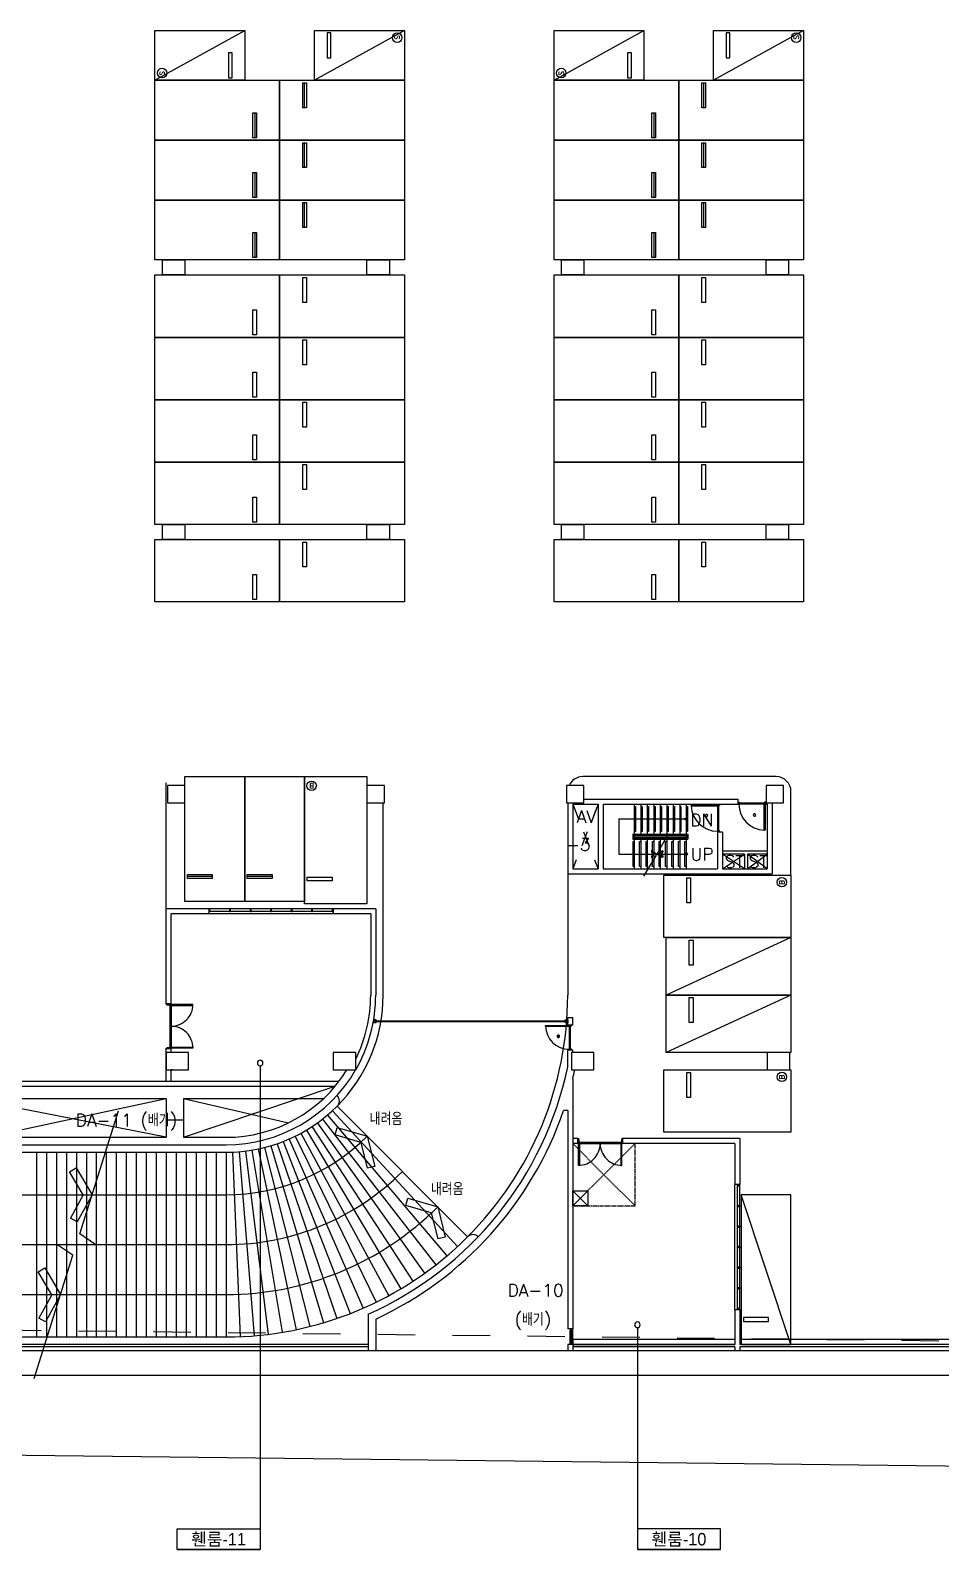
# Model space of a CAD drawing. Header units: millimetres. Extents: x -7614 to 421357, y 87385 to 341757.
# Drawn here: x 270326 to 306820, y 140557 to 201427 of the extents above; entities that cross this region are included whole.
import ezdxf
from ezdxf.enums import TextEntityAlignment as Align

# ---------------------------------------------------------------- set-up
doc = ezdxf.new("R2010")
doc.units = ezdxf.units.MM
doc.header["$LTSCALE"] = 600
doc.header["$MEASUREMENT"] = 0
doc.linetypes.add('HIDDEN', pattern=[2, 1, -1])
doc.linetypes.add('HIDDEN2', pattern=[0.188, 0.125, -0.063])
for name, color, linetype in [('e-plan', 9, 'CONTINUOUS'), ('e-room-box', 7, 'CONTINUOUS'), ('e-text', 6, 'CONTINUOUS')]:
    doc.layers.add(name, color=color, linetype=linetype)
doc.styles.add('kiahn', font='romans.shx', dxfattribs={"bigfont": 'cadhs.shx'})
doc.styles.add('돋움', font='Dotum.ttf')

msp = doc.modelspace()

# ---------------------------------------------------------------- hatches: boundary and pattern name
at = {"layer": 'e-plan'}
h = msp.add_hatch(color=256, dxfattribs=at)
h.dxf.hatch_style = 1
h.paths.add_polyline_path([(291469, 161080, 1), (291519, 161166, 1)])

# ---------------------------------------------------------------- linework, layer by layer
for p, q in [((275320, 199427), (278920, 201427)), ((275320, 199427), (275320, 201427)), ((275320, 201427), (278920, 201427)), ((278920, 201427), (278920, 199427)), ((285320, 201427), (281720, 199427)), ((281720, 201427), (285320, 201427)), ((281720, 199427), (281720, 201427)), ((282370, 201327), (282220, 201327)), ((282220, 201327), (282220, 200327)), ((282370, 200327), (282370, 201327)), ((285320, 201427), (285320, 199427)), ((291320, 199427), (294920, 201427)), ((291320, 199427), (291320, 201427)), ((291320, 201427), (294920, 201427)), ((294920, 201427), (294920, 199427)), ((301320, 201427), (297720, 199427)), ((297720, 201427), (301320, 201427)), ((297720, 199427), (297720, 201427)), ((298370, 201327), (298220, 201327)), ((298220, 201327), (298220, 200327)), ((298370, 200327), (298370, 201327)), ((301320, 201427), (301320, 199427)), ((278420, 200527), (278270, 200527)), ((278270, 200527), (278270, 199527)), ((278420, 199527), (278420, 200527)), ((282220, 200327), (282370, 200327)), ((294420, 200527), (294270, 200527)), ((294270, 200527), (294270, 199527)), ((294420, 199527), (294420, 200527)), ((298220, 200327), (298370, 200327)), ((278920, 199427), (275320, 199427)), ((275320, 197027), (275320, 199427)), ((275320, 199427), (280320, 199427)), ((278270, 199527), (278420, 199527)), ((280320, 199427), (280320, 197027)), ((280320, 197027), (280320, 199427)), ((280320, 199427), (285320, 199427)), ((281245, 199327), (281395, 199327)), ((281245, 198327), (281245, 199327)), ((281320, 198327), (281320, 199327)), ((281395, 199327), (281395, 198327)), ((285320, 199427), (281720, 199427)), ((285320, 199427), (285320, 197027)), ((294920, 199427), (291320, 199427)), ((291320, 197027), (291320, 199427)), ((291320, 199427), (296320, 199427)), ((294270, 199527), (294420, 199527)), ((296320, 199427), (296320, 197027)), ((296320, 197027), (296320, 199427)), ((296320, 199427), (301320, 199427)), ((297245, 199327), (297395, 199327)), ((297245, 198327), (297245, 199327)), ((297320, 198327), (297320, 199327)), ((297395, 199327), (297395, 198327)), ((301320, 199427), (297720, 199427)), ((301320, 199427), (301320, 197027)), ((279245, 197127), (279245, 198127)), ((279245, 198127), (279395, 198127)), ((279320, 198127), (279320, 197127)), ((279395, 198127), (279395, 197127)), ((281395, 198327), (281245, 198327)), ((295245, 197127), (295245, 198127)), ((295245, 198127), (295395, 198127)), ((295320, 198127), (295320, 197127)), ((295395, 198127), (295395, 197127)), ((297395, 198327), (297245, 198327)), ((275320, 194627), (275320, 197027)), ((275320, 197027), (280320, 197027)), ((280320, 197027), (275320, 197027)), ((279395, 197127), (279245, 197127)), ((280320, 197027), (280320, 194627)), ((285320, 197027), (280320, 197027)), ((280320, 194627), (280320, 197027)), ((280320, 197027), (285320, 197027)), ((281245, 196927), (281395, 196927)), ((281245, 195927), (281245, 196927)), ((281320, 195927), (281320, 196927)), ((281395, 196927), (281395, 195927)), ((285320, 197027), (285320, 194627)), ((291320, 194627), (291320, 197027)), ((291320, 197027), (296320, 197027)), ((296320, 197027), (291320, 197027)), ((295395, 197127), (295245, 197127)), ((296320, 197027), (296320, 194627)), ((301320, 197027), (296320, 197027)), ((296320, 194627), (296320, 197027)), ((296320, 197027), (301320, 197027)), ((297245, 196927), (297395, 196927)), ((297245, 195927), (297245, 196927)), ((297320, 195927), (297320, 196927)), ((297395, 196927), (297395, 195927)), ((301320, 197027), (301320, 194627)), ((279245, 194727), (279245, 195727)), ((279245, 195727), (279395, 195727)), ((279320, 195727), (279320, 194727)), ((279395, 195727), (279395, 194727)), ((281395, 195927), (281245, 195927)), ((295245, 194727), (295245, 195727)), ((295245, 195727), (295395, 195727)), ((295320, 195727), (295320, 194727)), ((295395, 195727), (295395, 194727)), ((297395, 195927), (297245, 195927)), ((275320, 192227), (275320, 194627)), ((275320, 194627), (280320, 194627)), ((280320, 194627), (275320, 194627)), ((279395, 194727), (279245, 194727)), ((280320, 194627), (280320, 192227)), ((285320, 194627), (280320, 194627)), ((280320, 192227), (280320, 194627)), ((280320, 194627), (285320, 194627)), ((281245, 194527), (281395, 194527)), ((281245, 193527), (281245, 194527)), ((281320, 193527), (281320, 194527)), ((281395, 194527), (281395, 193527)), ((285320, 194627), (285320, 192227)), ((291320, 192227), (291320, 194627)), ((291320, 194627), (296320, 194627)), ((296320, 194627), (291320, 194627)), ((295395, 194727), (295245, 194727)), ((296320, 194627), (296320, 192227)), ((301320, 194627), (296320, 194627)), ((296320, 192227), (296320, 194627)), ((296320, 194627), (301320, 194627)), ((297245, 194527), (297395, 194527)), ((297245, 193527), (297245, 194527)), ((297320, 193527), (297320, 194527)), ((297395, 194527), (297395, 193527)), ((301320, 194627), (301320, 192227)), ((279245, 192327), (279245, 193327)), ((279245, 193327), (279395, 193327)), ((279320, 193327), (279320, 192327)), ((279395, 193327), (279395, 192327)), ((281395, 193527), (281245, 193527)), ((295245, 192327), (295245, 193327)), ((295245, 193327), (295395, 193327)), ((295320, 193327), (295320, 192327)), ((295395, 193327), (295395, 192327)), ((297395, 193527), (297245, 193527)), ((280320, 192227), (275320, 192227)), ((279395, 192327), (279245, 192327)), ((285320, 192227), (280320, 192227)), ((296320, 192227), (291320, 192227)), ((295395, 192327), (295245, 192327)), ((301320, 192227), (296320, 192227)), ((275320, 189127), (275320, 191627)), ((275320, 191627), (280320, 191627)), ((280320, 191627), (280320, 189127)), ((280320, 189127), (280320, 191627)), ((280320, 191627), (285320, 191627)), ((281245, 191527), (281395, 191527)), ((281245, 190527), (281245, 191527)), ((281395, 191527), (281395, 190527)), ((285320, 191627), (285320, 189127)), ((291320, 189127), (291320, 191627)), ((291320, 191627), (296320, 191627)), ((296320, 191627), (296320, 189127)), ((296320, 189127), (296320, 191627)), ((296320, 191627), (301320, 191627)), ((297245, 191527), (297395, 191527)), ((297245, 190527), (297245, 191527)), ((297395, 191527), (297395, 190527)), ((301320, 191627), (301320, 189127)), ((281395, 190527), (281245, 190527)), ((297395, 190527), (297245, 190527)), ((279245, 189227), (279245, 190227)), ((279245, 190227), (279395, 190227)), ((279395, 190227), (279395, 189227)), ((295245, 189227), (295245, 190227)), ((295245, 190227), (295395, 190227)), ((295395, 190227), (295395, 189227)), ((275320, 186627), (275320, 189127)), ((275320, 189127), (280320, 189127)), ((280320, 189127), (275320, 189127)), ((279395, 189227), (279245, 189227)), ((280320, 189127), (280320, 186627)), ((285320, 189127), (280320, 189127)), ((280320, 186627), (280320, 189127)), ((280320, 189127), (285320, 189127)), ((281245, 189027), (281395, 189027)), ((281245, 188027), (281245, 189027)), ((281395, 189027), (281395, 188027)), ((285320, 189127), (285320, 186627)), ((291320, 186627), (291320, 189127)), ((291320, 189127), (296320, 189127)), ((296320, 189127), (291320, 189127)), ((295395, 189227), (295245, 189227)), ((296320, 189127), (296320, 186627)), ((301320, 189127), (296320, 189127)), ((296320, 186627), (296320, 189127)), ((296320, 189127), (301320, 189127)), ((297245, 189027), (297395, 189027)), ((297245, 188027), (297245, 189027)), ((297395, 189027), (297395, 188027)), ((301320, 189127), (301320, 186627)), ((279245, 186727), (279245, 187727)), ((279245, 187727), (279395, 187727)), ((279395, 187727), (279395, 186727)), ((281395, 188027), (281245, 188027)), ((295245, 186727), (295245, 187727)), ((295245, 187727), (295395, 187727)), ((295395, 187727), (295395, 186727)), ((297395, 188027), (297245, 188027)), ((275320, 184127), (275320, 186627)), ((275320, 186627), (280320, 186627)), ((280320, 186627), (275320, 186627)), ((279395, 186727), (279245, 186727)), ((280320, 186627), (280320, 184127)), ((285320, 186627), (280320, 186627)), ((280320, 184127), (280320, 186627)), ((280320, 186627), (285320, 186627)), ((281245, 186527), (281395, 186527)), ((281245, 185527), (281245, 186527)), ((281395, 186527), (281395, 185527)), ((285320, 186627), (285320, 184127)), ((291320, 184127), (291320, 186627)), ((291320, 186627), (296320, 186627)), ((296320, 186627), (291320, 186627)), ((295395, 186727), (295245, 186727)), ((296320, 186627), (296320, 184127)), ((301320, 186627), (296320, 186627)), ((296320, 184127), (296320, 186627)), ((296320, 186627), (301320, 186627)), ((297245, 186527), (297395, 186527)), ((297245, 185527), (297245, 186527)), ((297395, 186527), (297395, 185527)), ((301320, 186627), (301320, 184127)), ((279245, 184227), (279245, 185227)), ((279245, 185227), (279395, 185227)), ((279395, 185227), (279395, 184227)), ((281395, 185527), (281245, 185527)), ((295245, 184227), (295245, 185227)), ((295245, 185227), (295395, 185227)), ((295395, 185227), (295395, 184227)), ((297395, 185527), (297245, 185527)), ((280320, 184127), (275320, 184127)), ((275320, 181627), (275320, 184127)), ((275320, 184127), (280320, 184127)), ((279395, 184227), (279245, 184227)), ((280320, 184127), (280320, 181627)), ((285320, 184127), (280320, 184127)), ((280320, 181627), (280320, 184127)), ((280320, 184127), (285320, 184127)), ((281245, 184027), (281395, 184027)), ((281245, 183027), (281245, 184027)), ((281395, 184027), (281395, 183027)), ((285320, 184127), (285320, 181627)), ((296320, 184127), (291320, 184127)), ((291320, 181627), (291320, 184127)), ((291320, 184127), (296320, 184127)), ((295395, 184227), (295245, 184227)), ((296320, 184127), (296320, 181627)), ((301320, 184127), (296320, 184127)), ((296320, 181627), (296320, 184127)), ((296320, 184127), (301320, 184127)), ((297245, 184027), (297395, 184027)), ((297245, 183027), (297245, 184027)), ((297395, 184027), (297395, 183027)), ((301320, 184127), (301320, 181627)), ((279245, 181727), (279245, 182727)), ((279245, 182727), (279395, 182727)), ((279395, 182727), (279395, 181727)), ((281395, 183027), (281245, 183027)), ((295245, 181727), (295245, 182727)), ((295245, 182727), (295395, 182727)), ((295395, 182727), (295395, 181727)), ((297395, 183027), (297245, 183027)), ((280320, 181627), (275320, 181627)), ((279395, 181727), (279245, 181727)), ((285320, 181627), (280320, 181627)), ((296320, 181627), (291320, 181627)), ((295395, 181727), (295245, 181727)), ((301320, 181627), (296320, 181627)), ((275320, 178527), (275320, 181027)), ((275320, 181027), (280320, 181027)), ((280320, 181027), (280320, 178527)), ((280320, 178527), (280320, 181027)), ((280320, 181027), (285320, 181027)), ((281245, 180927), (281395, 180927)), ((281245, 179927), (281245, 180927)), ((281395, 180927), (281395, 179927)), ((285320, 181027), (285320, 178527)), ((291320, 178527), (291320, 181027)), ((291320, 181027), (296320, 181027)), ((296320, 181027), (296320, 178527)), ((296320, 178527), (296320, 181027)), ((296320, 181027), (301320, 181027)), ((297245, 180927), (297395, 180927)), ((297245, 179927), (297245, 180927)), ((297395, 180927), (297395, 179927)), ((301320, 181027), (301320, 178527)), ((279245, 178627), (279245, 179627)), ((279245, 179627), (279395, 179627)), ((279395, 179627), (279395, 178627)), ((281395, 179927), (281245, 179927)), ((295245, 178627), (295245, 179627)), ((295245, 179627), (295395, 179627)), ((295395, 179627), (295395, 178627)), ((297395, 179927), (297245, 179927)), ((280320, 178527), (275320, 178527)), ((279395, 178627), (279245, 178627)), ((285320, 178527), (280320, 178527)), ((296320, 178527), (291320, 178527)), ((295395, 178627), (295245, 178627)), ((301320, 178527), (296320, 178527)), ((275770, 166227), (275770, 171277)), ((276520, 171177), (275820, 171177)), ((275820, 171177), (275820, 170477)), ((276520, 166527), (276520, 171527)), ((276520, 171527), (278920, 171527)), ((276520, 170477), (276520, 171177)), ((278920, 166527), (278920, 171527)), ((278920, 171527), (281320, 171527)), ((278920, 171527), (278920, 166527)), ((281320, 166427), (281320, 171527)), ((281320, 171527), (283820, 171527)), ((281320, 171527), (281320, 166527)), ((283820, 171527), (283820, 166427)), ((284520, 171177), (283820, 171177)), ((283820, 171177), (283820, 170477)), ((284520, 170477), (284520, 171177)), ((292520, 171177), (291820, 171177)), ((291820, 171177), (291820, 170477)), ((300220, 171527), (292470, 171527)), ((292520, 170477), (292520, 171177)), ((300520, 171177), (299820, 171177)), ((299820, 171177), (299820, 170477)), ((300520, 170477), (300520, 171177)), ((275820, 170477), (276520, 170477)), ((283820, 170477), (284520, 170477)), ((284470, 162773), (284470, 170477)), ((291820, 170477), (292520, 170477)), ((291870, 170477), (291870, 167627)), ((292520, 170627), (298700, 170627)), ((298700, 170427), (298700, 170627)), ((298710, 170507), (298755, 170507)), ((298710, 170427), (298710, 170507)), ((298755, 170467), (298735, 170467)), ((298735, 170467), (298735, 170427)), ((298755, 170507), (298755, 170467)), ((299765, 170467), (298755, 170467)), ((299810, 170507), (299765, 170507)), ((299765, 170507), (299765, 170467)), ((299765, 170467), (299785, 170467)), ((299785, 170467), (299785, 170427)), ((299810, 170427), (299810, 170507)), ((299820, 170477), (299820, 170427)), ((299820, 170477), (300520, 170477)), ((300070, 170477), (300070, 167627)), ((300820, 167577), (300820, 170927)), ((292070, 170427), (293090, 170427)), ((292070, 170427), (292070, 167827)), ((293090, 170427), (293090, 167827)), ((293290, 170427), (293290, 167827)), ((293290, 170427), (298700, 170427)), ((296620, 169827), (293915, 169827)), ((293915, 169827), (293915, 168427)), ((294540, 170427), (294540, 169227)), ((294540, 170327), (294590, 170327)), ((294590, 170327), (294590, 169327)), ((294800, 170427), (294800, 169227)), ((294800, 170327), (294850, 170327)), ((294850, 170327), (294850, 169327)), ((295060, 170427), (295060, 169227)), ((295060, 170327), (295110, 170327)), ((295110, 170327), (295110, 169327)), ((295320, 170427), (295320, 169227)), ((295320, 170327), (295370, 170327)), ((295370, 170327), (295370, 169327)), ((295580, 170427), (295580, 169227)), ((295580, 170327), (295630, 170327)), ((295630, 170327), (295630, 169327)), ((295840, 170427), (295840, 169227)), ((295840, 170327), (295890, 170327)), ((295890, 170327), (295890, 169327)), ((296100, 170427), (296100, 169227)), ((296100, 170327), (296150, 170327)), ((296150, 170327), (296150, 169327)), ((296360, 170427), (296360, 169227)), ((296360, 170327), (296410, 170327)), ((296410, 170327), (296410, 169327)), ((296620, 170427), (296620, 169227)), ((296620, 170327), (296670, 170327)), ((296670, 170327), (296670, 169327)), ((297871, 170392), (296822, 170392)), ((296822, 170392), (296822, 170352)), ((296822, 170352), (297871, 170352)), ((297871, 170417), (297951, 170417)), ((297871, 170392), (297871, 170417)), ((297871, 170392), (297871, 169342)), ((297871, 170352), (297871, 170392)), ((297911, 170392), (297871, 170392)), ((297911, 170372), (297911, 170392)), ((297911, 170372), (297911, 169362)), ((297951, 170372), (297911, 170372)), ((297951, 170417), (297951, 170372)), ((298735, 170427), (298710, 170427)), ((299785, 170427), (298735, 170427)), ((299745, 170427), (299785, 170427)), ((299745, 169378), (299745, 170427)), ((299785, 170427), (299785, 169378)), ((299785, 170427), (299810, 170427)), ((299820, 170427), (299870, 170427)), ((299870, 170427), (299870, 167827)), ((294475, 169227), (294475, 169027)), ((294475, 169227), (296685, 169227)), ((294590, 169327), (294540, 169327)), ((294850, 169327), (294800, 169327)), ((295110, 169327), (295060, 169327)), ((295370, 169327), (295320, 169327)), ((295480, 168470), (295913, 169253)), ((295630, 169327), (295580, 169327)), ((295890, 169327), (295840, 169327)), ((296150, 169327), (296100, 169327)), ((296410, 169327), (296360, 169327)), ((296670, 169327), (296620, 169327)), ((296685, 169227), (296685, 169027)), ((297870, 169307), (297870, 167827)), ((298070, 169307), (297870, 169307)), ((297911, 169342), (297871, 169342)), ((297871, 169342), (297871, 169317)), ((297871, 169317), (297951, 169317)), ((297951, 169362), (297911, 169362)), ((297911, 169362), (297911, 169342)), ((297951, 169317), (297951, 169362)), ((298070, 169307), (298070, 167827)), ((299785, 169378), (299745, 169378)), ((294475, 169027), (296685, 169027)), ((294490, 167927), (294490, 168927)), ((294490, 168927), (294540, 168927)), ((294515, 169187), (294515, 169067)), ((294515, 169187), (296645, 169187)), ((294515, 169067), (296645, 169067)), ((294540, 169162), (294540, 169092)), ((294540, 169162), (296620, 169162)), ((294540, 169092), (296620, 169092)), ((294540, 169027), (294540, 167827)), ((294750, 167927), (294750, 168927)), ((294750, 168927), (294800, 168927)), ((294800, 169187), (294800, 169162)), ((294800, 169092), (294800, 169067)), ((294800, 169027), (294800, 167827)), ((295010, 167927), (295010, 168927)), ((295010, 168927), (295060, 168927)), ((295060, 169187), (295060, 169162)), ((295060, 169092), (295060, 169067)), ((295060, 169027), (295060, 167827)), ((295270, 167927), (295270, 168927)), ((295270, 168927), (295320, 168927)), ((295320, 169187), (295320, 169162)), ((295320, 169092), (295320, 169067)), ((295320, 169027), (295320, 167827)), ((295530, 167927), (295530, 168927)), ((295530, 168927), (295580, 168927)), ((295580, 169187), (295580, 169162)), ((295580, 169092), (295580, 169067)), ((295580, 169027), (295580, 167827)), ((295790, 167927), (295790, 168927)), ((295790, 168927), (295840, 168927)), ((295840, 169187), (295840, 169162)), ((295840, 169092), (295840, 169067)), ((295840, 169027), (295840, 167827)), ((296050, 167927), (296050, 168927)), ((296050, 168927), (296100, 168927)), ((296100, 169187), (296100, 169162)), ((296100, 169092), (296100, 169067)), ((296100, 169027), (296100, 167827)), ((296310, 167927), (296310, 168927)), ((296310, 168927), (296360, 168927)), ((296360, 169187), (296360, 169162)), ((296360, 169092), (296360, 169067)), ((296360, 169027), (296360, 167827)), ((296570, 167927), (296570, 168927)), ((296570, 168927), (296620, 168927)), ((296620, 169162), (296620, 169092)), ((296620, 169027), (296620, 167827)), ((296645, 169187), (296645, 169067)), ((293915, 168427), (295320, 168427)), ((294923, 167542), (295430, 168383)), ((295243, 168566), (295210, 168543)), ((295210, 168543), (295276, 168427)), ((295276, 168427), (295210, 168311)), ((295210, 168311), (295243, 168291)), ((295320, 168427), (295243, 168566)), ((295243, 168291), (295320, 168427)), ((295430, 168383), (295347, 168489)), ((295347, 168489), (295554, 168364)), ((295554, 168364), (295480, 168470)), ((295580, 168427), (295658, 168566)), ((295658, 168291), (295580, 168427)), ((295580, 168427), (296620, 168427)), ((295691, 168543), (295625, 168427)), ((295625, 168427), (295691, 168311)), ((295658, 168566), (295691, 168543)), ((295691, 168311), (295658, 168291)), ((299870, 168537), (298070, 168537)), ((298960, 168417), (298070, 168417)), ((298960, 168417), (298960, 167827)), ((299080, 168417), (299080, 167827)), ((299870, 168417), (299080, 168417)), ((276620, 167452), (276620, 167602)), ((276620, 167602), (277620, 167602)), ((277620, 167527), (276620, 167527)), ((277620, 167452), (276620, 167452)), ((277620, 167602), (277620, 167452)), ((279020, 167452), (279020, 167602)), ((279020, 167602), (280020, 167602)), ((280020, 167527), (279020, 167527)), ((280020, 167452), (279020, 167452)), ((280020, 167602), (280020, 167452)), ((281420, 167352), (281420, 167502)), ((281420, 167502), (282420, 167502)), ((282420, 167502), (282420, 167352)), ((291870, 167627), (300070, 167627)), ((291870, 167627), (291870, 162766)), ((292070, 167827), (293090, 167827)), ((293290, 167827), (297870, 167827)), ((294540, 167927), (294490, 167927)), ((294800, 167927), (294750, 167927)), ((295060, 167927), (295010, 167927)), ((295320, 167927), (295270, 167927)), ((295580, 167927), (295530, 167927)), ((295720, 165077), (295720, 167577)), ((295720, 167577), (300820, 167577)), ((295840, 167927), (295790, 167927)), ((296100, 167927), (296050, 167927)), ((296360, 167927), (296310, 167927)), ((296620, 167927), (296570, 167927)), ((296645, 167477), (296795, 167477)), ((296645, 166477), (296645, 167477)), ((296795, 167477), (296795, 166477)), ((298070, 167827), (299870, 167827)), ((300820, 167577), (300820, 165077)), ((282420, 167352), (281420, 167352)), ((277475, 166227), (275770, 166227)), ((275770, 162427), (275770, 166227)), ((278920, 166527), (276520, 166527)), ((277475, 166227), (277475, 166027)), ((277525, 166227), (277485, 166227)), ((277485, 166227), (277485, 166127)), ((282445, 166227), (277505, 166227)), ((277525, 166127), (277525, 166227)), ((278349, 166227), (278309, 166227)), ((278309, 166227), (278309, 166127)), ((278349, 166127), (278349, 166227)), ((281320, 166527), (278920, 166527)), ((279172, 166227), (279132, 166227)), ((279132, 166227), (279132, 166127)), ((279172, 166127), (279172, 166227)), ((279995, 166227), (279955, 166227)), ((279955, 166227), (279955, 166127)), ((279995, 166127), (279995, 166227)), ((280819, 166227), (280779, 166227)), ((280779, 166227), (280779, 166127)), ((280819, 166127), (280819, 166227)), ((283820, 166427), (281320, 166427)), ((281642, 166227), (281602, 166227)), ((281602, 166227), (281602, 166127)), ((281642, 166127), (281642, 166227)), ((282465, 166227), (282425, 166227)), ((282425, 166227), (282425, 166127)), ((282465, 166127), (282465, 166227)), ((284170, 166227), (282475, 166227)), ((282475, 166027), (282475, 166227)), ((284170, 166227), (284170, 162777)), ((296795, 166477), (296645, 166477)), ((277475, 166027), (275970, 166027)), ((275970, 162427), (275970, 166027)), ((282475, 166027), (277475, 166027)), ((277485, 166127), (277525, 166127)), ((282445, 166127), (277505, 166127)), ((278309, 166127), (278349, 166127)), ((279132, 166127), (279172, 166127)), ((279955, 166127), (279995, 166127)), ((280779, 166127), (280819, 166127)), ((281602, 166127), (281642, 166127)), ((282425, 166127), (282465, 166127)), ((283970, 166027), (282475, 166027)), ((283970, 166027), (283970, 162777)), ((300820, 165077), (295720, 165077)), ((300820, 165077), (295820, 162777)), ((295820, 162777), (295820, 165077)), ((295820, 165077), (300820, 165077)), ((296745, 164977), (296895, 164977)), ((296745, 163977), (296745, 164977)), ((296895, 164977), (296895, 163977)), ((300820, 165077), (300820, 162777)), ((296895, 163977), (296745, 163977)), ((300820, 162777), (295820, 160477)), ((300820, 162777), (295820, 162777)), ((295820, 160477), (295820, 162777)), ((295820, 162777), (300820, 162777)), ((296745, 162677), (296895, 162677)), ((296745, 161677), (296745, 162677)), ((296895, 162677), (296895, 161677)), ((300820, 162777), (300820, 160477)), ((275970, 162427), (275770, 162427)), ((275770, 162427), (275770, 162402)), ((275970, 162427), (275770, 162427)), ((275770, 162402), (275810, 162402)), ((275810, 162402), (275810, 162382)), ((275810, 162382), (275930, 162382)), ((275930, 162382), (275930, 162402)), ((275930, 162402), (275970, 162402)), ((275930, 160672), (275930, 162382)), ((275970, 162402), (275970, 162427)), ((275970, 162402), (275970, 160652)), ((276845, 162402), (275970, 162402)), ((275970, 162402), (275970, 162362)), ((275970, 162362), (276845, 162362)), ((276845, 162362), (276845, 162402)), ((284186, 161777), (284086, 161777)), ((284086, 161777), (284086, 161677)), ((284086, 161677), (284186, 161677)), ((284136, 161712), (284136, 161742)), ((284136, 161742), (284186, 161742)), ((284136, 161737), (291820, 161737)), ((284136, 161717), (291820, 161717)), ((284186, 161712), (284136, 161712)), ((284186, 161742), (284186, 161777)), ((284186, 161677), (284186, 161712)), ((290980, 161512), (290980, 161552)), ((290980, 161552), (291930, 161552)), ((291000, 161512), (290980, 161512)), ((291910, 161512), (291000, 161512)), ((291770, 161742), (291770, 161777)), ((291770, 161777), (291870, 161777)), ((291820, 161742), (291770, 161742)), ((291770, 161712), (291820, 161712)), ((291770, 161677), (291770, 161712)), ((291870, 161677), (291770, 161677)), ((291820, 161712), (291820, 161742)), ((291870, 161577), (291870, 161877)), ((291870, 161877), (292070, 161877)), ((291870, 161577), (291870, 161877)), ((291870, 161777), (291870, 161677)), ((291870, 161577), (292070, 161577)), ((291930, 161512), (291910, 161512)), ((291930, 161552), (291930, 161577)), ((291930, 161577), (292010, 161577)), ((291930, 161552, 0), (291930, 160602, 0)), ((291930, 161552), (291930, 161512)), ((291970, 161552), (291930, 161552)), ((291970, 161532), (291970, 161552)), ((291970, 161532), (291970, 160622)), ((292010, 161532), (291970, 161532)), ((292010, 161577), (292010, 161532)), ((292070, 161577), (292070, 161877)), ((296895, 161677), (296745, 161677)), ((275770, 160627), (275770, 160652)), ((275770, 160652), (275810, 160652)), ((275770, 159327), (275770, 160627)), ((275970, 160627), (275770, 160627)), ((275970, 160627), (275770, 160627)), ((276670, 160477), (275770, 160477)), ((275770, 160477), (275770, 159777)), ((275810, 160652), (275810, 160672)), ((275810, 160672), (275930, 160672)), ((275930, 160672), (275930, 160652)), ((275930, 160652), (275970, 160652)), ((275970, 160652), (275970, 160692)), ((275970, 160692), (276845, 160692)), ((276845, 160652), (275970, 160652)), ((275970, 160652), (275970, 160627)), ((275970, 160477), (275970, 160627)), ((276670, 159777), (276670, 160477)), ((276845, 160692), (276845, 160652)), ((283370, 160477), (282470, 160477)), ((282470, 160477), (282470, 159777)), ((283370, 159777), (283370, 160477)), ((291870, 160577), (292070, 160577)), ((291870, 159894), (291870, 160577)), ((291930, 160577), (291930, 160602)), ((291930, 160602), (291970, 160602)), ((292010, 160577), (291930, 160577)), ((291970, 160602), (291970, 160622)), ((291970, 160622), (292010, 160622)), ((292010, 160622), (292010, 160577)), ((292920, 160477), (292020, 160477)), ((292020, 160477), (292020, 159777)), ((292070, 160477), (292070, 160577)), ((292070, 160477), (292070, 160577)), ((292920, 159777), (292920, 160477)), ((300820, 160477), (295820, 160477)), ((300770, 160477), (299870, 160477)), ((299870, 160477), (299870, 159777)), ((300770, 159777), (300770, 160477)), ((275770, 159777), (276670, 159777)), ((275970, 159327), (275970, 159777)), ((276020, 159777), (275970, 159777)), ((282470, 159777), (283370, 159777)), ((292020, 159777), (292920, 159777)), ((295720, 157277), (295720, 159777)), ((295720, 159777), (300820, 159777)), ((296645, 159677), (296795, 159677)), ((296645, 158677), (296645, 159677)), ((296795, 159677), (296795, 158677)), ((299870, 159777), (300770, 159777)), ((300820, 159777), (300820, 157277)), ((261633, 159327), (282708, 159327)), ((261792, 159127), (282548, 159127)), ((276470, 157077), (282548, 159127)), ((292070, 159418), (292070, 149397)), ((275770, 157077), (267870, 158627)), ((267870, 158627), (275770, 158627)), ((268570, 157077), (275770, 158627)), ((275770, 158627), (275770, 157777)), ((276470, 158627), (280675, 157657)), ((276470, 158627), (282078, 158627)), ((276470, 158627), (276470, 157777)), ((296795, 158677), (296645, 158677)), ((272306, 153206), (273860, 158137)), ((275770, 157777), (276470, 157777)), ((275770, 157777), (275770, 157077)), ((276470, 157777), (276470, 157077)), ((282040, 157805), (286585, 151966)), ((282242, 157969), (287025, 152322)), ((282437, 158142), (287449, 152697)), ((291870, 158149), (291701, 158149)), ((291870, 158149), (291870, 149397)), ((268570, 157077), (275770, 157077)), ((276470, 157077), (278170, 157077)), ((280937, 157117), (284187, 150469)), ((281169, 157236), (284691, 150728)), ((281395, 157365), (285183, 151008)), ((281616, 157503), (285664, 151308)), ((281831, 157649), (286131, 151627)), ((282544, 157177), (282631, 157473)), ((283571, 156874), (282546, 157176)), ((282631, 157473), (283827, 157120)), ((283827, 157120), (284130, 155911)), ((300820, 157277), (295720, 157277)), ((266170, 156777), (278170, 156777)), ((266170, 156777), (278170, 156777)), ((266170, 156777), (278170, 156777)), ((266170, 156777), (278170, 156777)), ((266170, 156477), (278170, 156477)), ((270570, 156477), (270570, 149077)), ((270970, 156477), (270970, 149077)), ((271370, 156477), (271370, 149077)), ((271770, 156477), (271770, 149077)), ((272170, 156477), (272170, 149077)), ((272570, 156477), (272570, 149077)), ((272970, 156477), (272970, 149077)), ((273370, 156477), (273370, 149077)), ((273770, 156477), (273770, 149077)), ((274170, 156477), (274170, 149077)), ((274570, 156477), (274570, 149077)), ((274970, 156477), (274970, 149077)), ((275370, 156477), (275370, 149077)), ((275770, 156477), (275770, 149077)), ((276170, 156477), (276170, 149077)), ((276570, 156477), (276570, 149077)), ((276970, 156477), (276970, 149077)), ((277370, 156477), (277370, 149077)), ((277770, 156477), (277770, 149077)), ((278170, 156477), (278170, 149077)), ((278170, 156477), (278170, 149077)), ((278431, 156482), (278736, 149088)), ((278691, 156498), (279302, 149124)), ((278950, 156525), (279865, 149182)), ((279207, 156563), (280425, 149264)), ((279463, 156611), (280982, 149368)), ((279717, 156670), (281533, 149496)), ((279968, 156739), (282079, 149646)), ((280216, 156818), (282619, 149819)), ((280460, 156908), (283150, 150014)), ((280701, 157007), (283674, 150231)), ((283571, 156874), (283830, 155838)), ((292270, 157027), (292070, 157027)), ((292270, 156827), (292070, 156827)), ((292270, 157027), (292270, 156830)), ((292270, 157027), (292295, 157027)), ((292270, 156827), (292270, 157027)), ((292295, 156827), (292270, 156827)), ((292295, 157027), (292295, 156987)), ((292295, 156987), (292315, 156987)), ((292315, 156867), (292295, 156867)), ((292295, 156867), (292295, 156827)), ((292295, 156827), (294045, 156827)), ((292295, 155952), (292295, 156827)), ((292295, 156827), (292335, 156827)), ((292315, 156987), (292315, 156867)), ((294025, 156867), (292315, 156867)), ((292335, 156827), (292335, 155952)), ((294045, 156827), (294005, 156827)), ((294005, 156827), (294005, 155952)), ((294045, 156987), (294025, 156987)), ((294025, 156987), (294025, 156867)), ((294025, 156867), (294045, 156867)), ((294070, 157027), (294045, 157027)), ((294045, 157027), (294045, 156987)), ((294045, 156867), (294045, 156827)), ((294045, 155952), (294045, 156827)), ((294045, 156827), (294070, 156827)), ((294070, 157027), (294070, 156830)), ((298770, 157027), (294070, 157027)), ((294070, 156827), (294070, 157027)), ((298570, 156827), (294070, 156827)), ((298570, 156827), (298570, 155182)), ((298770, 157027), (298770, 155182)), ((271899, 155691), (272164, 155849)), ((272164, 155849), (272801, 154777)), ((284130, 155911), (283831, 155836)), ((292335, 155952), (292295, 155952)), ((294005, 155952), (294045, 155952)), ((272445, 154771), (271900, 155689)), ((266170, 154777), (278170, 154777)), ((272445, 154771), (271930, 153835)), ((272801, 154777), (272200, 153684)), ((285373, 154348), (285460, 154644)), ((285460, 154644), (286656, 154291)), ((292070, 154927), (292670, 154327)), ((292070, 154327), (292670, 154927)), ((292070, 154327), (292070, 154927)), ((292070, 154927), (292670, 154927)), ((292670, 154927), (292670, 154327)), ((298770, 155182), (298570, 155182)), ((298570, 150179), (298570, 155179)), ((298670, 155169), (298670, 155129)), ((298770, 155169), (298670, 155169)), ((298670, 150209), (298670, 155149)), ((298670, 155129), (298770, 155129)), ((298770, 155129), (298770, 155169)), ((298770, 150209), (298770, 155149)), ((300820, 148777), (298820, 154777)), ((300820, 154777), (298820, 154777)), ((298820, 154777), (298820, 148777)), ((300820, 148777), (300820, 154777)), ((286399, 154045), (285375, 154348)), ((286399, 154045), (286659, 153009)), ((286656, 154291), (286959, 153082)), ((292670, 154327), (292070, 154327)), ((298670, 154346), (298670, 154306)), ((298770, 154346), (298670, 154346)), ((298670, 154306), (298770, 154306)), ((298770, 154306), (298770, 154346)), ((272200, 153684), (271929, 153833)), ((298670, 153522), (298670, 153482)), ((298770, 153522), (298670, 153522)), ((298670, 153482), (298770, 153482)), ((298770, 153482), (298770, 153522)), ((272035, 152348), (271387, 152788)), ((271387, 152788), (272953, 152766)), ((272953, 152766), (272306, 153206)), ((286959, 153082), (286659, 153007)), ((288282, 153089), (288280, 153092)), ((266170, 152777), (278170, 152777)), ((270481, 147416), (272035, 152348)), ((298670, 152699), (298670, 152659)), ((298770, 152699), (298670, 152699)), ((298670, 152659), (298770, 152659)), ((298770, 152659), (298770, 152699)), ((270638, 151691), (270904, 151849)), ((271185, 150771), (270640, 151689)), ((270904, 151849), (271540, 150777)), ((298670, 151876), (298670, 151836)), ((298770, 151876), (298670, 151876)), ((298670, 151836), (298770, 151836)), ((298770, 151836), (298770, 151876)), ((298670, 151052), (298670, 151012)), ((298770, 151052), (298670, 151052)), ((298670, 151012), (298770, 151012)), ((298770, 151012), (298770, 151052)), ((266170, 150777), (278170, 150777)), ((271185, 150771), (270670, 149835)), ((271540, 150777), (270939, 149684)), ((270939, 149684), (270669, 149833)), ((283870, 149990), (283870, 148527)), ((284170, 149796), (284170, 148527)), ((298570, 150182), (298770, 150182)), ((298570, 150182), (298570, 148777)), ((298670, 150229), (298670, 150189)), ((298770, 150229), (298670, 150229)), ((298670, 150189), (298770, 150189)), ((298770, 150189), (298770, 150229)), ((298770, 150182), (298770, 148777)), ((299920, 149852), (298920, 149852)), ((298920, 149852), (298920, 149702)), ((299920, 149702), (299920, 149852)), ((292070, 149397), (291870, 149397)), ((292070, 149387), (291970, 149387)), ((291970, 149387), (291970, 149352)), ((291970, 149352), (291970, 149337)), ((291970, 148837), (291970, 149337)), ((291970, 149337), (292020, 149337)), ((292020, 149337), (292020, 149352)), ((292020, 149352), (292070, 149352)), ((292020, 148837), (292020, 149337)), ((292070, 149352), (292070, 149387)), ((292070, 148822), (292070, 149352)), ((298920, 149702), (299920, 149702)), ((323970, 148527), (193770, 148527)), ((283870, 148777), (260470, 148777)), ((283870, 148677), (260470, 148677)), ((266170, 149077), (278170, 149077)), ((291870, 148777), (291870, 148527)), ((292070, 148777), (291870, 148777)), ((291970, 148822), (291970, 148837)), ((291970, 148837), (292020, 148837)), ((291970, 148787), (291970, 148822)), ((292070, 148787), (291970, 148787)), ((292020, 148837), (292020, 148822)), ((292020, 148822), (292070, 148822)), ((298570, 148977), (292070, 148977)), ((292070, 148977), (292070, 148777)), ((292070, 148822), (292070, 148787)), ((298570, 148777), (292070, 148777)), ((292070, 148777), (292070, 148527)), ((292070, 148777), (298570, 148777)), ((298570, 148677), (292070, 148677)), ((298570, 148677), (298570, 148527)), ((324420, 148977), (298770, 148977)), ((324220, 148777), (298770, 148777)), ((324220, 148777), (298770, 148777)), ((324120, 148677), (298770, 148677)), ((298770, 148677), (298770, 148527)), ((298820, 148777), (300820, 148777)), ((300370, 148777), (300370, 148777)), ((300570, 148777), (300570, 148777)), ((322970, 147527), (192770, 147527)), ((203947, 145100), (318414, 143778))]:
    msp.add_line(p, q, dxfattribs=at)
at = {"layer": 'e-plan', "ltscale": 0.5}
for p, q in [((275620, 191627), (275620, 192227)), ((275620, 192227), (276520, 192227)), ((276520, 192227), (276520, 191627)), ((283820, 191627), (283820, 192227)), ((283820, 192227), (284720, 192227)), ((284720, 192227), (284720, 191627)), ((291620, 191627), (291620, 192227)), ((291620, 192227), (292520, 192227)), ((292520, 192227), (292520, 191627)), ((299820, 191627), (299820, 192227)), ((299820, 192227), (300720, 192227)), ((300720, 192227), (300720, 191627)), ((276520, 191627), (275620, 191627)), ((284720, 191627), (283820, 191627)), ((292520, 191627), (291620, 191627)), ((300720, 191627), (299820, 191627)), ((275620, 181027), (275620, 181627)), ((275620, 181627), (276520, 181627)), ((276520, 181627), (276520, 181027)), ((283820, 181027), (283820, 181627)), ((283820, 181627), (284720, 181627)), ((284720, 181627), (284720, 181027)), ((291620, 181027), (291620, 181627)), ((291620, 181627), (292520, 181627)), ((292520, 181627), (292520, 181027)), ((299820, 181027), (299820, 181627)), ((299820, 181627), (300720, 181627)), ((300720, 181627), (300720, 181027)), ((276520, 181027), (275620, 181027)), ((284720, 181027), (283820, 181027)), ((292520, 181027), (291620, 181027)), ((300720, 181027), (299820, 181027)), ((298070, 167827), (298960, 168417)), ((298960, 167827), (298070, 168417)), ((299080, 167827), (299870, 168417)), ((299870, 167827), (299080, 168417))]:
    msp.add_line(p, q, dxfattribs=at)
at = {"layer": 'e-plan', "linetype": 'HIDDEN'}
for p, q in [((293090, 170427), (292070, 167827)), ((292070, 170427), (293090, 167827))]:
    msp.add_line(p, q, dxfattribs=at)
at = {"layer": 'e-plan', "linetype": 'Continuous'}
msp.add_line((282625, 158322), (287858, 153089), dxfattribs=at)
msp.add_line((282625, 158322), (287858, 153089), dxfattribs=at)
at = {"layer": 'e-plan', "linetype": 'HIDDEN2', "ltscale": 0.5}
for p, q in [((294570, 156827), (292070, 154327)), ((294570, 154327), (292070, 156827)), ((294570, 156827), (292070, 156827)), ((292070, 156827), (292070, 154327)), ((294570, 154327), (294570, 156827)), ((292070, 154327), (294570, 154327))]:
    msp.add_line(p, q, dxfattribs=at)
at = {"layer": 'e-plan', "linetype": 'HIDDEN', "ltscale": 2.5}
msp.add_line((324753, 148705), (261238, 149439), dxfattribs=at)
at = {"layer": 'e-plan', "lineweight": -3}
for centre in [(285032, 201135), (301032, 201135), (275608, 199719), (291608, 199719)]:
    msp.add_circle(centre, 189, dxfattribs=at)
at = {"layer": 'e-plan'}
for centre, radius in [((281602, 171162), 189), ((296620, 169827), 50), ((296620, 168427), 50), ((300455, 167295), 189), ((300455, 159495), 189)]:
    msp.add_circle(centre, radius, dxfattribs=at)
for centre, radius, start, end in [((292470, 170927), 600, 90, 155.37138), ((300220, 170927), 600, 0, 90), ((297871, 170392), 1050, 182.19372, 270), ((297434, 169963), 50, 60, 240), ((297434, 169963), 50, 240, 60), ((299785, 170427), 1050, 180, 267.80628), ((299357, 169990), 50, 30, 210), ((299357, 169990), 50, 210, 30), ((278170, 162777), 6300, 315.00533, 0), ((278170, 162777), 6000, 330.07369, 0.00007), ((278170, 162777), 5800, 333.7086, 0.00006), ((278170, 162777), 13700, 315, 359.95688), ((275970, 162402), 875, 269.99988, 0.00003), ((275970, 160652), 875, 359.99997, 90.00012), ((291930, 161552), 950, 180, 270), ((291494, 161123, 0), 50, 60, 240), ((291494, 161123, 0), 50, 240, 60), ((278170, 162777), 6000, 270, 329.99993), ((278170, 162777), 5700, 270, 328.24307), ((278170, 162777), 14000, 294.02549, 348.11736), ((278170, 162777), 14300, 346.41633, 347.88992), ((278170, 162777), 6300, 270, 315), ((282413, 158534), 300, 315, 45), ((278170, 162777), 14300, 294.80811, 341.1196), ((278170, 162777), 8000, 270, 315), ((292295, 156827), 875, 269.99997, 0.00012), ((294045, 156827), 875, 179.99988, 270.00003), ((278170, 162777), 10000, 270, 315), ((278170, 162777), 12000, 270, 315), ((278170, 162777), 13700, 270, 315), ((288070, 152877), 300, 45, 135)]:
    msp.add_arc(centre, radius, start, end, dxfattribs=at)
for p in [(278329, 166227), (279152, 166227), (279975, 166227), (280799, 166227), (281622, 166227), (298770, 154326), (298770, 153502), (298770, 152679), (298770, 151856), (298770, 151032)]:
    msp.add_point(p, dxfattribs=at)
at = {"layer": 'e-room-box'}
for p, q in [((279539, 159944), (279539, 140790)), ((294663, 149453), (294663, 140790)), ((276205, 141390), (279539, 141390)), ((276205, 140557), (276205, 141390)), ((279539, 141390), (279539, 140557)), ((297996, 141390), (294663, 141390)), ((294663, 141390), (294663, 140557)), ((297996, 140557), (297996, 141390)), ((276205, 140557), (279539, 140557)), ((279539, 140557), (276205, 140557)), ((297996, 140557), (294663, 140557)), ((294663, 140557), (297996, 140557))]:
    msp.add_line(p, q, dxfattribs=at)
for centre, start, end in [((279539, 160057), 90, 270), ((279539, 160057), 270, 90), ((294663, 149566), 90, 270), ((294663, 149566), 270, 90)]:
    msp.add_arc(centre, 112, start, end, dxfattribs=at)

# ---------------------------------------------------------------- texts
at = {"layer": 'e-plan', "lineweight": -3, "style": 'kiahn'}
for rotation, p in [(270, (284931, 201234)), (270, (300931, 201234)), (90, (275710, 199620)), (90, (291710, 199620))]:
    msp.add_text('S', height=200, rotation=rotation, dxfattribs=at).set_placement(p)
at = {"layer": 'e-plan', "style": 'kiahn', "text_generation_flag": 4}
for rotation, p in [(180, (281701, 171060)), (90, (300354, 167196)), (90, (300354, 159396))]:
    msp.add_text('B', height=200, rotation=rotation, dxfattribs=at).set_placement(p)
at = {"layer": 'e-plan', "style": 'kiahn'}
for s, p in [('AV', (292613, 169924)), ('-3', (292291, 168810))]:
    msp.add_text(s, height=500, dxfattribs=at).set_placement(p, align=Align.MIDDLE_CENTER)
for s, p in [('DN', (297242, 169788)), ('UP', (297256, 168416)), ('ST', (298548, 168123)), ('ST', (299508, 168123))]:
    msp.add_text(s, height=500, dxfattribs=at).set_placement(p, align=Align.MIDDLE)
for s, p in [('DA-11 (배기)', (276210, 157513)), ('DA-10', (291707, 150695)), ('(배기)', (291211, 149527))]:
    msp.add_text(s, height=500, dxfattribs=at).set_placement(p, align=Align.RIGHT)
for p in [(283931, 157567), (286382, 154757)]:
    msp.add_text('내려옴', height=500, dxfattribs=at).set_placement(p)
at = {"layer": 'e-text', "style": '돋움'}
for s, p in [('휀룸-11', (277872, 140974)), ('휀룸-10', (296329, 140974))]:
    msp.add_text(s, height=500, dxfattribs=at).set_placement(p, align=Align.MIDDLE_CENTER)

doc.saveas('drawing.dxf')
